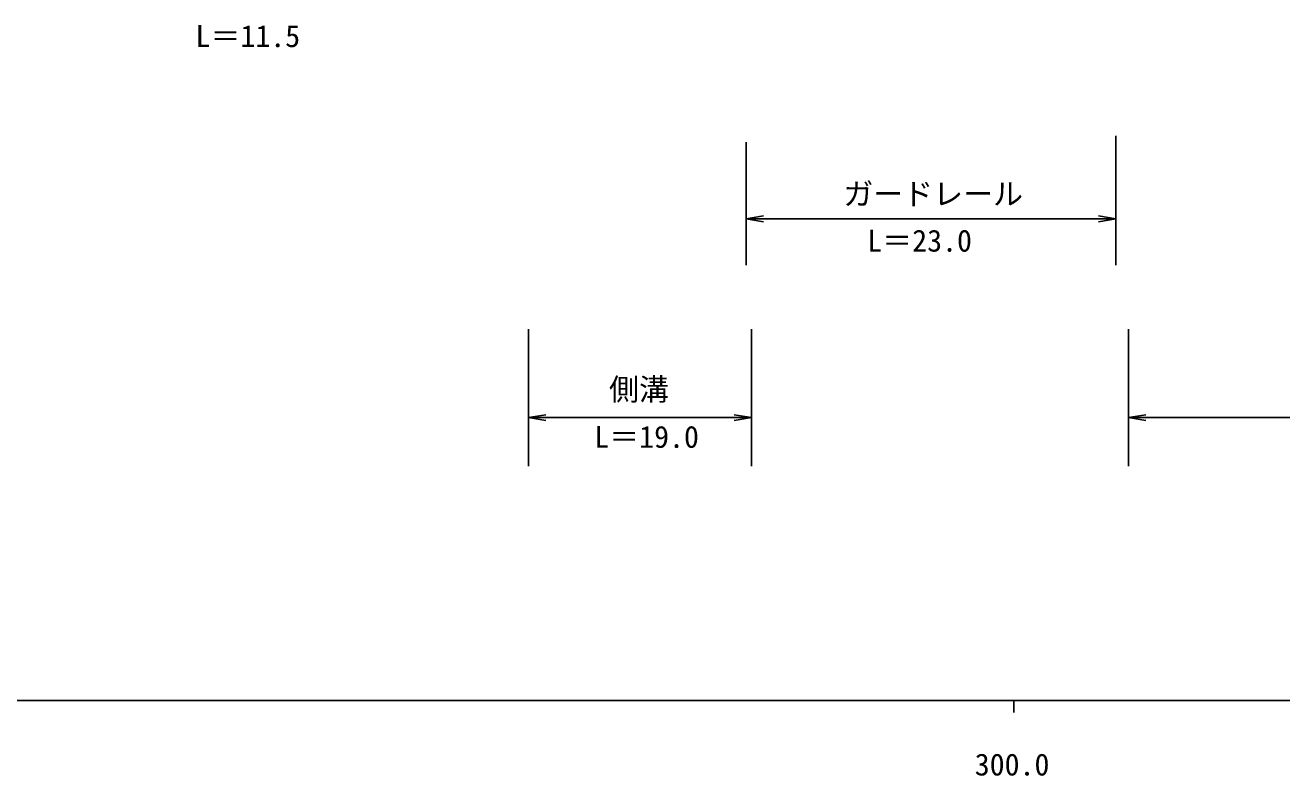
# Model space of a CAD drawing. Units: millimetres, scale not verified. Extents: x 40000 to 680000, y 20000 to 380000.
# Drawn here: x 285461 to 390362, y 198715 to 261372 of the extents above; entities that cross this region are included whole.
import ezdxf
from ezdxf.enums import TextEntityAlignment as Align

# ---------------------------------------------------------------- set-up
doc = ezdxf.new("R2010")
doc.units = ezdxf.units.MM
doc.header["$LTSCALE"] = 1000
doc.layers.add('M-STR-STR3', color=7, linetype='Continuous', lineweight=25)
doc.layers.add('M-TTL-BAND', color=7, linetype='Continuous', lineweight=25)
doc.styles.add('ＭＳ ゴシック', font='')
doc.styles.get('ＭＳ ゴシック').set_extended_font_data('MS Gothic')

# ---------------------------------------------------------------- blocks, each defined once
blk = doc.blocks.new('open_arrow')
at = {"color": 0, "linetype": 'Continuous', "lineweight": -2}
blk.add_lwpolyline([(7.5, 1.25), (0, 0), (7.5, -1.25)], dxfattribs=at)

msp = doc.modelspace()

# ---------------------------------------------------------------- linework, layer by layer
at = {"layer": 'M-STR-STR3'}
for p, q in [((376502, 252121), (376502, 241341)), ((345637, 241341), (345637, 251608)), ((376497, 245209), (345637, 245209)), ((327475, 235996), (327475, 224559)), ((346084, 235996), (346084, 224559)), ((377560, 224559), (377560, 235996)), ((327475, 228619), (346087, 228619)), ((377555, 228619), (510311, 228619))]:
    msp.add_line(p, q, dxfattribs=at)
at = {"layer": 'M-TTL-BAND'}
for p, q in [((40000, 205000), (579000, 205000)), ((368000, 205000), (368000, 204000))]:
    msp.add_line(p, q, dxfattribs=at)

# ---------------------------------------------------------------- block references
at = {"layer": 'M-STR-STR3', "xscale": 193, "yscale": 193}
for p in [(345637, 245209), (327475, 228619), (377555, 228619)]:
    msp.add_blockref('open_arrow', p, dxfattribs=at)
at = {"layer": 'M-STR-STR3', "xscale": 193, "yscale": 193, "rotation": 180}
for p in [(376497, 245209), (346087, 228619)]:
    msp.add_blockref('open_arrow', p, dxfattribs=at)

# ---------------------------------------------------------------- texts
at = {"layer": 'M-STR-STR3', "style": 'ＭＳ ゴシック'}
for s, p in [('L＝11.5', (299682, 258989)), ('ガードレール', (353755, 245819)), ('L＝23.0', (355758, 241917)), ('側溝', (334200, 229509)), ('L＝19.0', (332969, 225545))]:
    msp.add_text(s, height=1833, dxfattribs=at).set_placement(p, align=Align.BOTTOM_LEFT)
at = {"layer": 'M-TTL-BAND', "style": 'ＭＳ ゴシック'}
msp.add_text('300.0', height=1833, dxfattribs=at).set_placement((367844, 198195), align=Align.BOTTOM_CENTER)

doc.saveas('drawing.dxf')
